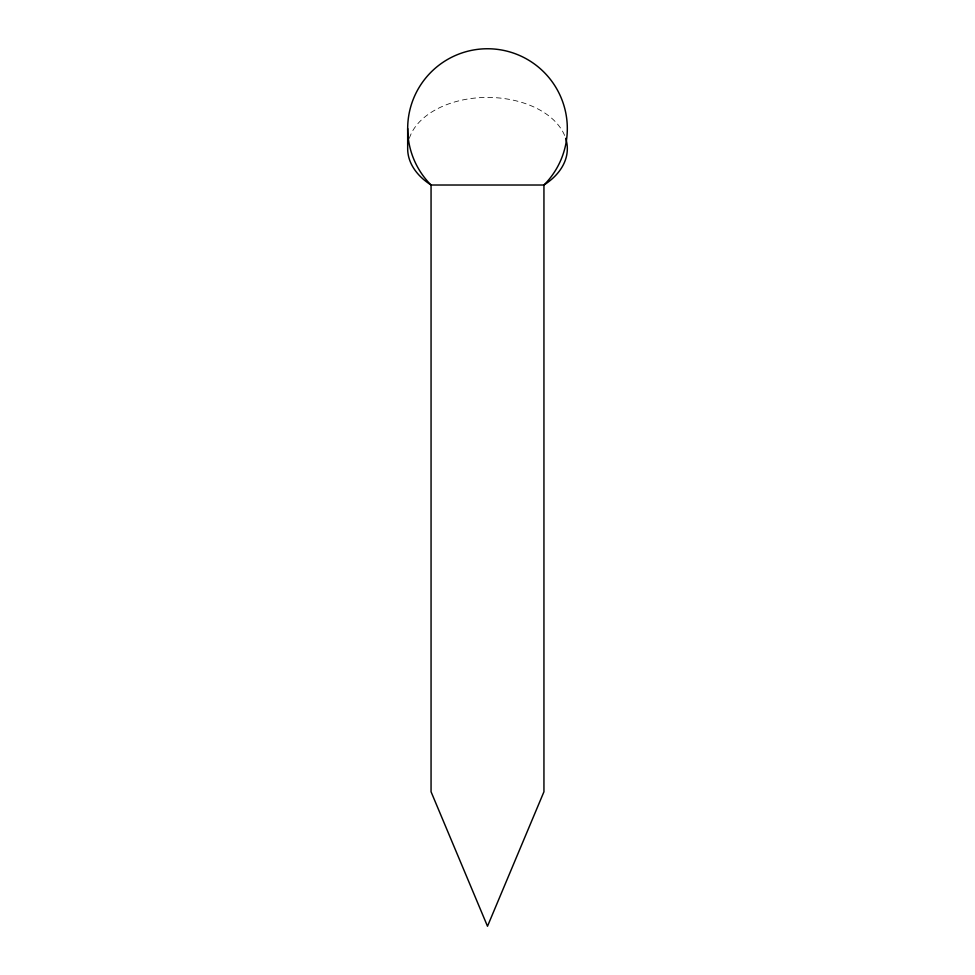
<?xml version="1.0" encoding="UTF-8"?>
<svg xmlns="http://www.w3.org/2000/svg" width="975" height="975" viewBox="0 0 975 975"><rect width="100%" height="100%" fill="white"/><g stroke="black" fill="none" stroke-linecap="round" stroke-linejoin="round"><path stroke-width="0.73" stroke-dasharray="4.88 3.66" d="M409.329 138.352A79.828 51.309 0 0 1 487.5 97.427A79.828 51.309 0 0 1 565.671 138.352"/><path stroke-width="1.46" d="M407.672 128.578L407.672 148.736A79.828 51.309 0 0 0 431.06 185.018L431.06 791.773L487.5 926.25L543.94 791.773L543.94 185.018A79.828 79.828 0 0 0 543.94 72.126A79.828 79.828 0 0 0 431.06 72.126A79.828 79.828 0 0 0 431.06 185.018L543.94 185.018A79.828 51.309 0 0 0 565.671 138.352"/></g></svg>
